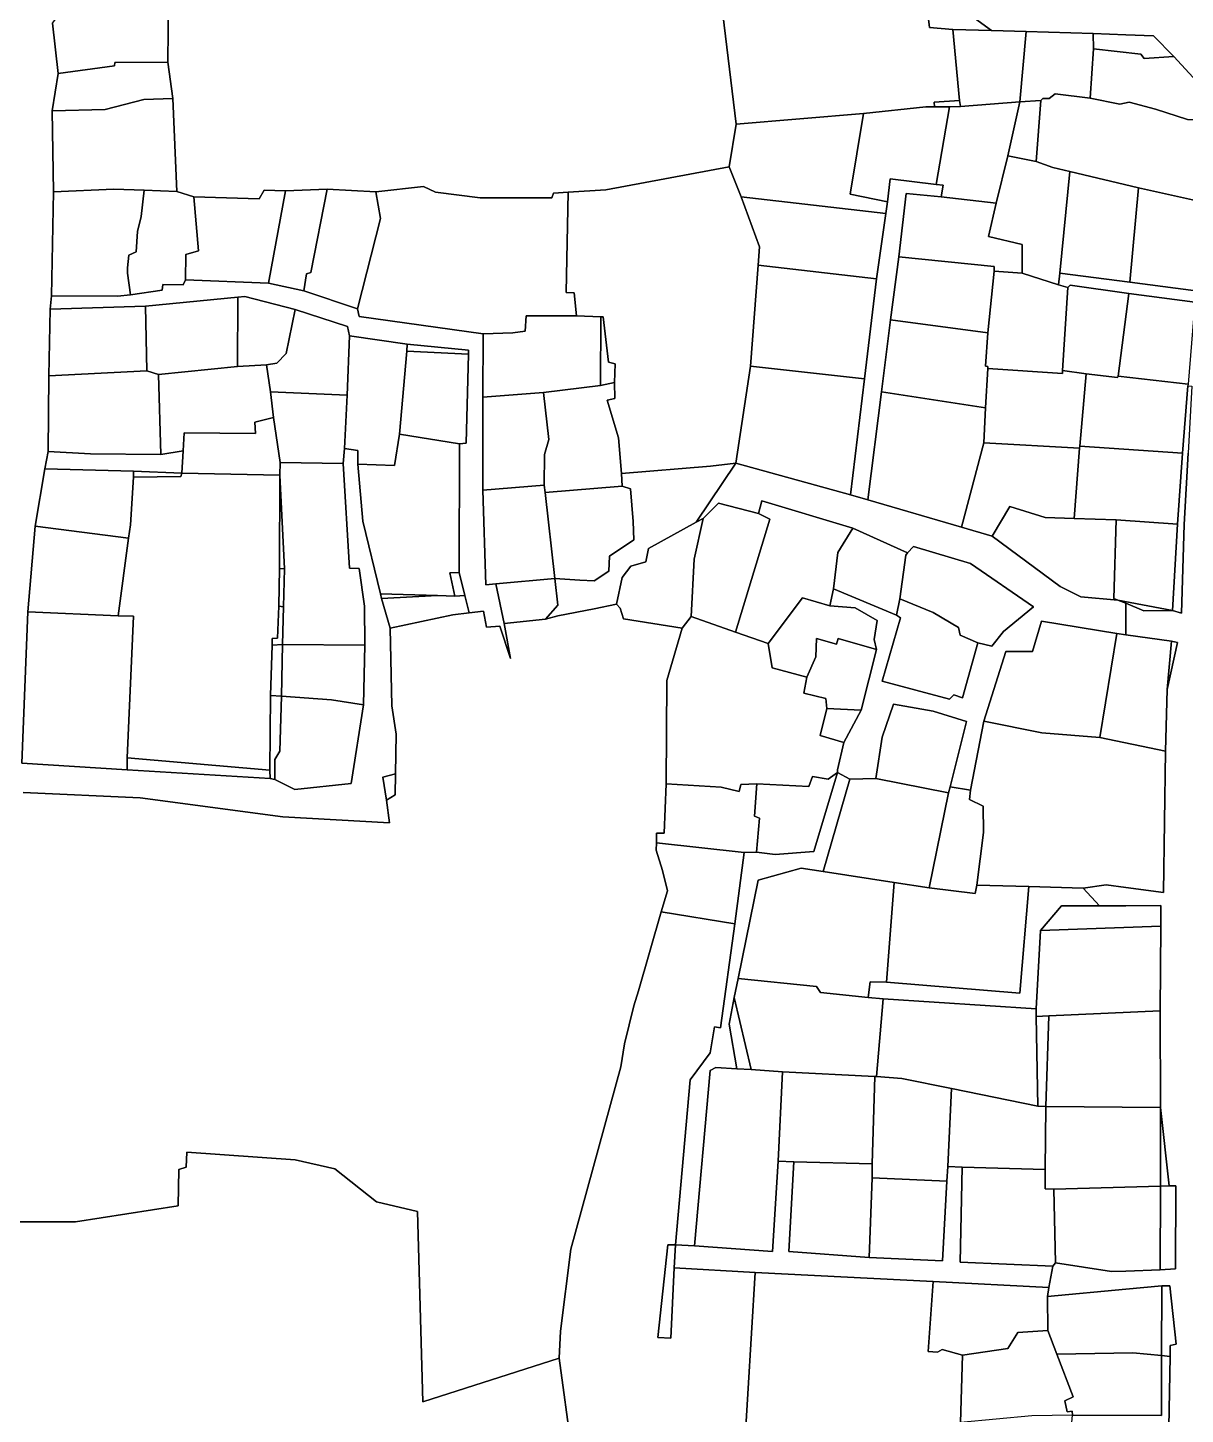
# Model space of a CAD drawing. Header units: feet. Extents: x -1222 to 199575, y -502 to 454509.
# Drawn here: x -329.7 to -189.6, y 314.8 to 482.6 of the extents above; entities that cross this region are included whole.
import ezdxf

# ---------------------------------------------------------------- set-up
doc = ezdxf.new("R2010")
doc.units = ezdxf.units.FT
doc.header["$MEASUREMENT"] = 0
doc.layers.add('지적', color=7, linetype='CONTINUOUS')

msp = doc.modelspace()

# ---------------------------------------------------------------- linework, layer by layer
at = {"layer": '지적', "color": 20}
for points in [[(-246.72, 493.59), (-244, 470.91), (-244.83, 465.74), (-259.76, 462.97), (-264.32, 462.67), (-266.1, 462.55), (-266.29, 461.99), (-274.99, 462), (-280.37, 462.67), (-281.85, 463.36), (-287.61, 462.73), (-293.48, 463.05), (-298.52, 462.83), (-301.1, 462.92), (-301.71, 461.89), (-309.62, 462.12), (-311.7, 462.74), (-312.16, 474.01), (-312.78, 478.42), (-312.69, 486.21)], [(-186.68, 486.42), (-186.35, 481.55), (-186.27, 479.39), (-185.65, 473.22), (-187.33, 475.07), (-191.03, 479.08), (-193.49, 481.59), (-196.86, 481.73), (-200.81, 481.89), (-208.89, 482.1), (-213.1, 482.23), (-221.78, 488.56)], [(-326.74, 483.11), (-326.06, 477.03), (-326.76, 472.52), (-326.62, 462.7), (-326.85, 450.12), (-326.99, 448.54), (-327.16, 440.46), (-327.24, 431.31), (-327.67, 429.2), (-328.83, 422.25), (-329.7, 411.89), (-330.43, 393.6)], [(-330.43, 393.6), (-317.7, 392.8), (-300.39, 391.73), (-299.83, 391.63), (-297.4, 390.41), (-290.6, 391.12), (-289.11, 400.67), (-288.92, 407.89), (-288.96, 412.58), (-289.62, 417.16), (-290.78, 417.19), (-291.57, 429.87), (-291.57, 429.87), (-291.38, 431.65), (-289.76, 431.42), (-289.76, 429.77), (-289.18, 422.87), (-287.05, 414.08), (-286.9, 413.5), (-285.86, 409.91), (-285.68, 400.55), (-285.14, 397.09), (-285.23, 392.3), (-286.76, 391.9), (-286.31, 389.13), (-285.93, 386.39), (-298.85, 387.1), (-316.12, 389.39), (-330.26, 390.03)], [(-191.62, 313.27), (-191.49, 321.83), (-191.49, 323.13), (-190.76, 323.31), (-191.52, 330.37), (-192.5, 330.35), (-196.86, 329.95), (-206.31, 329.09), (-206.31, 329.09), (-206.17, 330.17), (-205.66, 332.76), (-205.36, 333.16), (-198.59, 332.09), (-196.86, 332.15), (-192.68, 332.3), (-190.82, 332.42), (-190.8, 342.45), (-191.61, 342.44), (-192.64, 351.92), (-192.68, 363.62), (-192.61, 373.88), (-192.61, 376.36), (-196.86, 376.34), (-200.03, 376.32), (-202, 378.46), (-199.21, 378.86), (-196.86, 378.55), (-192.3, 377.96), (-192.06, 395.06), (-191.83, 402.49), (-190.6, 408.2), (-191.31, 408.36), (-196.86, 409.13), (-196.86, 412.94), (-194.66, 412.02), (-191.2, 412.05), (-190.09, 411.75), (-189.79, 422.46), (-189.3, 431.1)], [(-330.26, 390.03), (-316.12, 389.39), (-298.85, 387.1), (-285.93, 386.39), (-286.31, 389.13), (-285.25, 389.77), (-285.23, 392.3), (-285.14, 397.09), (-285.68, 400.55), (-285.86, 409.91), (-278.29, 411.53), (-276.29, 411.78), (-274.57, 411.98), (-274.22, 410.05), (-272.61, 410.18), (-271.32, 406.24), (-272.06, 410.49), (-267.05, 411.03), (-265.57, 411.42), (-261.16, 412.27), (-258.49, 412.82), (-258.49, 412.82), (-258.02, 412.33), (-257.61, 411.05), (-250.52, 409.92), (-252.39, 403.61), (-252.46, 391.11), (-252.72, 385.11), (-253.63, 385.13), (-253.63, 383.96), (-253.69, 383.06), (-252.91, 380.61), (-252.31, 378.14), (-253.09, 375.6), (-255.8, 366.06), (-256.36, 364.24), (-257.5, 359.62), (-257.94, 356.86), (-264.01, 334.8), (-265.26, 324.89), (-265.4, 321.61), (-281.93, 316.32), (-282.55, 339.35), (-287.52, 340.53), (-292.56, 344.5), (-297.37, 345.6), (-310.46, 346.53), (-310.57, 344.71), (-311.43, 344.44), (-311.5, 340.05), (-323.94, 338.12), (-332.1, 338.1)], [(-332.1, 338.1), (-323.94, 338.12), (-311.5, 340.05), (-311.43, 344.44), (-310.57, 344.71), (-310.46, 346.53), (-297.37, 345.6), (-292.56, 344.5), (-287.52, 340.53), (-282.55, 339.35), (-281.93, 316.32), (-265.4, 321.61), (-263.94, 310.62)]]:
    msp.add_lwpolyline(points, dxfattribs=at)
for points in [[(-246.72, 493.59), (-223.29, 487.71), (-221.1, 486.61), (-220.62, 482.62), (-217.77, 482.37), (-216.98, 473.76), (-220.02, 473.55), (-219.98, 473.01), (-221.06, 473), (-228.6, 472.21), (-244, 470.91), (-246.72, 493.59)], [(-311.75, 488.26), (-311.53, 486.46), (-312.69, 486.21), (-312.78, 478.42), (-319.18, 478.37), (-319.21, 477.95), (-326.06, 477.03), (-326.74, 483.11), (-323.9, 486.87), (-317.92, 487.47), (-311.75, 488.26)], [(-221.78, 488.56), (-213.1, 482.23), (-217.77, 482.37), (-220.62, 482.62), (-221.1, 486.61), (-221.22, 487.2), (-221.78, 488.56)], [(-217.77, 482.37), (-213.1, 482.23), (-208.89, 482.1), (-209.68, 473.62), (-216.85, 473.03), (-216.98, 473.76), (-217.77, 482.37)], [(-208.89, 482.1), (-200.81, 481.89), (-200.76, 480.04), (-201.16, 474.06), (-205.4, 474.58), (-206.1, 474.01), (-206.9, 474.03), (-207.12, 473.78), (-209.68, 473.62), (-208.89, 482.1)], [(-200.81, 481.89), (-196.86, 481.73), (-193.49, 481.59), (-191.03, 479.08), (-194.61, 478.84), (-195.03, 479.38), (-200.76, 480.04), (-200.81, 481.89)], [(-191.03, 479.08), (-187.33, 475.07), (-187.44, 471.37), (-189.39, 471.48), (-193.26, 472.74), (-196.43, 473.55), (-197.57, 473.31), (-201.16, 474.06), (-200.76, 480.04), (-195.03, 479.38), (-194.61, 478.84), (-191.03, 479.08)], [(-326.06, 477.03), (-319.21, 477.95), (-319.18, 478.37), (-312.78, 478.42), (-312.16, 474.01), (-315.66, 473.89), (-320.36, 472.7), (-326.76, 472.52), (-326.06, 477.03)], [(-326.76, 472.52), (-320.36, 472.7), (-315.66, 473.89), (-312.16, 474.01), (-311.7, 462.74), (-315.65, 462.91), (-319.32, 463.06), (-326.62, 462.7), (-326.76, 472.52)], [(-216.85, 473.03), (-218.16, 472.99), (-219.98, 473.01), (-220.02, 473.55), (-216.98, 473.76), (-216.85, 473.03)], [(-209.68, 473.62), (-211.12, 467.08), (-212.53, 461.34), (-219.17, 462.1), (-218.96, 463.53), (-219.81, 463.6), (-218.16, 472.99), (-216.85, 473.03), (-209.68, 473.62)], [(-209.68, 473.62), (-207.12, 473.78), (-207.68, 466.38), (-211.12, 467.08), (-209.68, 473.62)], [(-201.16, 474.06), (-197.57, 473.31), (-196.43, 473.55), (-193.26, 472.74), (-189.39, 471.48), (-187.44, 471.37), (-187.7, 461.5), (-195.29, 463.22), (-203.61, 465.18), (-205.69, 465.66), (-207.68, 466.38), (-207.12, 473.78), (-206.9, 474.03), (-206.1, 474.01), (-205.4, 474.58), (-201.16, 474.06)], [(-228.6, 472.21), (-230.21, 462.42), (-225.68, 461.51), (-225.9, 460.11), (-243.4, 462.11), (-244.83, 465.74), (-244, 470.91), (-228.6, 472.21)], [(-219.98, 473.01), (-218.16, 472.99), (-219.81, 463.6), (-225.35, 464.29), (-225.68, 461.51), (-230.21, 462.42), (-228.6, 472.21), (-221.06, 473), (-219.98, 473.01)], [(-207.68, 466.38), (-205.69, 465.66), (-203.61, 465.18), (-204.84, 452.89), (-204.98, 451.47), (-209.39, 452.86), (-209.39, 456.34), (-213.45, 457.31), (-212.53, 461.34), (-211.12, 467.08), (-207.68, 466.38)], [(-244.83, 465.74), (-243.4, 462.11), (-241.18, 456.06), (-241.33, 453.84), (-242.28, 441.64), (-244.05, 429.9), (-247.09, 429.51), (-257.89, 428.66), (-258.23, 432.94), (-259.6, 437.52), (-258.66, 437.73), (-258.71, 439.65), (-258.63, 441.9), (-259.44, 442.11), (-260.11, 447.6), (-260.37, 447.61), (-263.33, 447.73), (-263.6, 450.49), (-264.57, 450.53), (-264.32, 462.67), (-259.76, 462.97), (-244.83, 465.74)], [(-203.61, 465.18), (-195.29, 463.22), (-196.36, 451.79), (-204.84, 452.89), (-203.61, 465.18)], [(-326.62, 462.7), (-319.32, 463.06), (-315.65, 462.91), (-315.99, 459.72), (-316.43, 457.91), (-316.59, 455.45), (-317.5, 455.06), (-317.66, 453.54), (-317.65, 452.87), (-317.27, 450.27), (-318.88, 450.08), (-326.85, 450.12), (-326.62, 462.7)], [(-298.52, 462.83), (-293.48, 463.05), (-295.47, 452.96), (-295.97, 452.78), (-296.31, 450.74), (-300.58, 451.66), (-298.52, 462.83)], [(-287.61, 462.73), (-287.02, 459.51), (-289.8, 448.58), (-296.31, 450.74), (-295.97, 452.78), (-295.47, 452.96), (-293.48, 463.05), (-287.61, 462.73)], [(-287.61, 462.73), (-281.85, 463.36), (-280.37, 462.67), (-274.99, 462), (-266.29, 461.99), (-266.1, 462.55), (-264.32, 462.67), (-264.57, 450.53), (-263.6, 450.49), (-263.33, 447.73), (-269.39, 447.71), (-269.51, 445.85), (-271.03, 445.66), (-274.61, 445.52), (-289.6, 447.63), (-289.8, 448.58), (-287.02, 459.51), (-287.61, 462.73)], [(-219.81, 463.6), (-218.96, 463.53), (-219.17, 462.1), (-223.42, 462.53), (-224.31, 454.84), (-225.31, 447.23), (-226.4, 438.51), (-228.05, 425.46), (-230.16, 426.05), (-228.46, 440.11), (-227.03, 452.18), (-225.9, 460.11), (-225.68, 461.51), (-225.35, 464.29), (-219.81, 463.6)], [(-195.29, 463.22), (-187.7, 461.5), (-188.38, 450.76), (-196.36, 451.79), (-195.29, 463.22)], [(-311.7, 462.74), (-309.62, 462.12), (-309.04, 455.58), (-310.6, 455.14), (-310.62, 452.09), (-310.93, 451.46), (-313.36, 451.5), (-313.45, 450.83), (-317.27, 450.27), (-317.65, 452.87), (-317.66, 453.54), (-317.5, 455.06), (-316.59, 455.45), (-316.43, 457.91), (-315.99, 459.72), (-315.65, 462.91), (-311.7, 462.74)], [(-309.62, 462.12), (-301.71, 461.89), (-301.1, 462.92), (-298.52, 462.83), (-300.58, 451.66), (-310.62, 452.09), (-310.6, 455.14), (-309.04, 455.58), (-309.62, 462.12)], [(-225.9, 460.11), (-227.03, 452.18), (-241.33, 453.84), (-241.18, 456.06), (-243.4, 462.11), (-225.9, 460.11)], [(-219.17, 462.1), (-212.53, 461.34), (-213.45, 457.31), (-209.39, 456.34), (-209.39, 452.86), (-212.78, 453.12), (-212.77, 453.67), (-224.31, 454.84), (-223.42, 462.53), (-219.17, 462.1)], [(-224.31, 454.84), (-212.77, 453.67), (-212.78, 453.12), (-213.53, 445.68), (-225.31, 447.23), (-224.31, 454.84)], [(-241.33, 453.84), (-227.03, 452.18), (-228.46, 440.11), (-242.28, 441.64), (-241.33, 453.84)], [(-212.78, 453.12), (-209.39, 452.86), (-204.98, 451.47), (-203.86, 451.14), (-204.49, 441.1), (-204.52, 440.76), (-213.54, 441.34), (-213.55, 441.6), (-213.84, 441.64), (-213.53, 445.68), (-212.78, 453.12)], [(-310.62, 452.09), (-300.58, 451.66), (-296.31, 450.74), (-289.8, 448.58), (-289.6, 447.63), (-274.61, 445.52), (-274.67, 437.88), (-274.65, 426.64), (-274.3, 415.19), (-273.09, 415.29), (-272.06, 410.49), (-271.32, 406.24), (-272.61, 410.18), (-274.22, 410.05), (-274.57, 411.98), (-276.29, 411.78), (-276.83, 413.87), (-277.51, 416.67), (-277.49, 432.25), (-276.67, 432.31), (-276.4, 443.09), (-276.37, 443.56), (-283.81, 444.27), (-290.77, 445.29), (-291.04, 446.42), (-297.36, 448.47), (-303.44, 450.04), (-304.28, 449.97), (-315.48, 448.88), (-326.99, 448.54), (-326.85, 450.12), (-318.88, 450.08), (-317.27, 450.27), (-313.45, 450.83), (-313.36, 451.5), (-310.93, 451.46), (-310.62, 452.09)], [(-204.84, 452.89), (-196.36, 451.79), (-188.38, 450.76), (-188.49, 449.39), (-196.47, 450.43), (-203.57, 451.41), (-203.86, 451.14), (-204.98, 451.47), (-204.84, 452.89)], [(-196.47, 450.43), (-197.78, 440.43), (-197.83, 440.27), (-201.64, 440.69), (-204.49, 441.1), (-203.86, 451.14), (-203.57, 451.41), (-196.47, 450.43)], [(-304.28, 449.97), (-304.33, 441.57), (-313.9, 440.61), (-315.31, 441.05), (-315.48, 448.88), (-304.28, 449.97)], [(-297.36, 448.47), (-298.46, 443.15), (-299.59, 442.01), (-300.82, 441.77), (-304.33, 441.57), (-304.28, 449.97), (-303.44, 450.04), (-297.36, 448.47)], [(-188.49, 449.39), (-189.31, 439.43), (-197.78, 440.43), (-196.47, 450.43), (-188.49, 449.39)], [(-315.48, 448.88), (-315.31, 441.05), (-327.16, 440.46), (-326.99, 448.54), (-315.48, 448.88)], [(-290.77, 445.29), (-291.05, 438.13), (-300.34, 438.54), (-300.82, 441.77), (-299.59, 442.01), (-298.46, 443.15), (-297.36, 448.47), (-291.04, 446.42), (-290.77, 445.29)], [(-263.33, 447.73), (-260.37, 447.61), (-260.41, 439.3), (-267.32, 438.46), (-274.67, 437.88), (-274.61, 445.52), (-271.03, 445.66), (-269.51, 445.85), (-269.39, 447.71), (-263.33, 447.73)], [(-258.71, 439.65), (-260.41, 439.3), (-260.37, 447.61), (-260.11, 447.6), (-259.44, 442.11), (-258.63, 441.9), (-258.71, 439.65)], [(-213.53, 445.68), (-213.84, 441.64), (-213.55, 441.6), (-213.54, 441.34), (-213.81, 436.58), (-226.4, 438.51), (-225.31, 447.23), (-213.53, 445.68)], [(-283.81, 444.27), (-283.83, 443.43), (-284.73, 433.42), (-285.35, 429.6), (-289.76, 429.77), (-289.76, 431.42), (-291.38, 431.65), (-291.05, 438.13), (-290.77, 445.29), (-283.81, 444.27)], [(-283.83, 443.43), (-276.4, 443.09), (-276.67, 432.31), (-277.49, 432.25), (-284.73, 433.42), (-283.83, 443.43)], [(-283.81, 444.27), (-276.37, 443.56), (-276.4, 443.09), (-283.83, 443.43), (-283.81, 444.27)], [(-300.82, 441.77), (-300.34, 438.54), (-299.98, 435.41), (-302.24, 434.86), (-302.18, 433.49), (-310.79, 433.55), (-310.9, 431.4), (-313.62, 430.93), (-313.9, 440.61), (-304.33, 441.57), (-300.82, 441.77)], [(-228.46, 440.11), (-230.16, 426.05), (-244.05, 429.9), (-242.28, 441.64), (-228.46, 440.11)], [(-204.49, 441.1), (-201.64, 440.69), (-202.4, 431.93), (-202.44, 431.7), (-214.03, 432.37), (-213.81, 436.58), (-213.54, 441.34), (-204.52, 440.76), (-204.49, 441.1)], [(-315.31, 441.05), (-313.9, 440.61), (-313.62, 430.93), (-322.11, 431.01), (-327.24, 431.31), (-327.16, 440.46), (-315.31, 441.05)], [(-258.71, 439.65), (-258.66, 437.73), (-259.6, 437.52), (-258.23, 432.94), (-257.89, 428.66), (-257.8, 427.12), (-267.11, 426.35), (-267.21, 427.25), (-267.19, 430.95), (-266.65, 432.77), (-267.32, 438.46), (-260.41, 439.3), (-258.71, 439.65)], [(-197.78, 440.43), (-189.31, 439.43), (-189.33, 439.24), (-189.97, 431.12), (-202.4, 431.93), (-201.64, 440.69), (-197.83, 440.27), (-197.78, 440.43)], [(-291.05, 438.13), (-291.38, 431.65), (-291.57, 429.87), (-299.16, 429.97), (-299.98, 435.41), (-300.34, 438.54), (-291.05, 438.13)], [(-267.32, 438.46), (-266.65, 432.77), (-267.19, 430.95), (-267.21, 427.25), (-274.65, 426.64), (-274.67, 437.88), (-267.32, 438.46)], [(-226.4, 438.51), (-213.81, 436.58), (-214.03, 432.37), (-216.73, 422.13), (-228.05, 425.46), (-226.4, 438.51)], [(-188.87, 439.21), (-189.3, 431.1), (-189.79, 422.46), (-190.09, 411.75), (-191.2, 412.05), (-190.59, 422.52), (-189.97, 431.12), (-189.33, 439.24), (-188.87, 439.21)], [(-299.98, 435.41), (-299.16, 429.97), (-299.22, 428.44), (-311.07, 428.7), (-310.9, 431.4), (-310.79, 433.55), (-302.18, 433.49), (-302.24, 434.86), (-299.98, 435.41)], [(-277.49, 432.25), (-277.51, 416.67), (-278.64, 416.61), (-278.03, 413.8), (-280.14, 413.87), (-287.05, 414.08), (-289.18, 422.87), (-289.76, 429.77), (-285.35, 429.6), (-284.73, 433.42), (-277.49, 432.25)], [(-310.9, 431.4), (-311.07, 428.7), (-316.91, 428.94), (-327.67, 429.2), (-327.24, 431.31), (-322.11, 431.01), (-313.62, 430.93), (-310.9, 431.4)], [(-214.03, 432.37), (-202.44, 431.7), (-203.11, 423.18), (-206.6, 423.33), (-210.89, 424.63), (-213.02, 421.04), (-216.73, 422.13), (-214.03, 432.37)], [(-202.4, 431.93), (-189.97, 431.12), (-190.59, 422.52), (-198.03, 423.02), (-203.11, 423.18), (-202.44, 431.7), (-202.4, 431.93)], [(-291.57, 429.87), (-290.78, 417.19), (-289.62, 417.16), (-288.96, 412.58), (-288.92, 407.89), (-298.9, 407.94), (-298.78, 412.53), (-298.66, 417.12), (-299.22, 428.44), (-299.16, 429.97), (-291.57, 429.87)], [(-244.05, 429.9), (-248.83, 422.74), (-254.59, 419.57), (-254.91, 417.95), (-256.76, 417.44), (-257.78, 416.04), (-258.49, 412.82), (-261.16, 412.27), (-265.57, 411.42), (-267.05, 411.03), (-265.56, 412.71), (-265.95, 415.94), (-262.93, 415.73), (-261.17, 415.65), (-259.42, 416.83), (-259.34, 418.64), (-256.39, 420.62), (-256.47, 422.83), (-256.77, 426.77), (-257.8, 427.12), (-257.89, 428.66), (-247.09, 429.51), (-244.05, 429.9)], [(-240.87, 425.34), (-241.29, 423.82), (-246.15, 425.06), (-247.98, 423.21), (-248.83, 422.74), (-244.05, 429.9), (-230.16, 426.05), (-228.05, 425.46), (-216.73, 422.13), (-213.02, 421.04), (-204.77, 414.99), (-202.28, 413.71), (-197.79, 413.32), (-196.86, 412.94), (-196.86, 409.13), (-197.92, 409.28), (-207.03, 410.77), (-208.15, 407.1), (-211.35, 407.12), (-214.01, 398.67), (-215.62, 390.34), (-218.09, 390.72), (-216.12, 398.62), (-220.16, 399.88), (-224.97, 400.72), (-226.34, 396.76), (-227.1, 391.76), (-230.23, 391.65), (-231.75, 392.48), (-231.74, 392.8), (-230.97, 396.11), (-228.86, 400), (-227.01, 407.33), (-227.29, 408.54), (-226.95, 410.87), (-229.61, 412.4), (-232.68, 412.64), (-232.23, 414.7), (-224.6, 411.51), (-224.11, 411.16), (-226.31, 403.53), (-218.2, 401.32), (-217.65, 401.86), (-216.62, 401.51), (-214.76, 408.14), (-213.07, 407.77), (-211.64, 409.54), (-208.02, 412.53), (-215.65, 417.75), (-222.55, 419.8), (-223.25, 419.05), (-229.87, 422.03), (-240.87, 425.34)], [(-327.67, 429.2), (-316.91, 428.94), (-316.92, 428.19), (-317.27, 422.44), (-317.53, 420.8), (-328.83, 422.25), (-327.67, 429.2)], [(-311.07, 428.7), (-299.22, 428.44), (-299.24, 417.14), (-299.34, 412.59), (-299.48, 408.72), (-300.13, 408.67), (-300.15, 407.87), (-300.35, 401.8), (-300.41, 392.73), (-317.68, 394.24), (-316.91, 411.37), (-318.8, 411.43), (-317.53, 420.8), (-317.27, 422.44), (-316.92, 428.19), (-311.18, 428.27), (-311.07, 428.7)], [(-316.91, 428.94), (-311.07, 428.7), (-311.18, 428.27), (-316.92, 428.19), (-316.91, 428.94)], [(-299.22, 428.44), (-298.66, 417.12), (-299.24, 417.14), (-299.22, 428.44)], [(-267.21, 427.25), (-267.11, 426.35), (-265.95, 415.94), (-273.09, 415.29), (-274.3, 415.19), (-274.65, 426.64), (-267.21, 427.25)], [(-256.77, 426.77), (-256.47, 422.83), (-256.39, 420.62), (-259.34, 418.64), (-259.42, 416.83), (-261.17, 415.65), (-262.93, 415.73), (-265.95, 415.94), (-267.11, 426.35), (-257.8, 427.12), (-256.77, 426.77)], [(-241.29, 423.82), (-239.91, 423.1), (-244.09, 409.46), (-249.44, 411.35), (-249.06, 418.26), (-247.98, 423.21), (-246.15, 425.06), (-241.29, 423.82)], [(-240.87, 425.34), (-229.87, 422.03), (-231.7, 419.09), (-232.23, 414.7), (-232.68, 412.64), (-235.95, 413.6), (-240.11, 408.07), (-244.09, 409.46), (-239.91, 423.1), (-241.29, 423.82), (-240.87, 425.34)], [(-203.11, 423.18), (-198.03, 423.02), (-198.3, 413.53), (-197.79, 413.32), (-202.28, 413.71), (-204.77, 414.99), (-213.02, 421.04), (-210.89, 424.63), (-206.6, 423.33), (-203.11, 423.18)], [(-248.83, 422.74), (-247.98, 423.21), (-249.06, 418.26), (-249.44, 411.35), (-250.52, 409.92), (-257.61, 411.05), (-258.02, 412.33), (-258.49, 412.82), (-257.78, 416.04), (-256.76, 417.44), (-254.91, 417.95), (-254.59, 419.57), (-248.83, 422.74)], [(-198.03, 423.02), (-190.59, 422.52), (-191.2, 412.05), (-197.79, 413.32), (-198.3, 413.53), (-198.03, 423.02)], [(-328.83, 422.25), (-317.53, 420.8), (-318.8, 411.43), (-329.7, 411.89), (-328.83, 422.25)], [(-229.87, 422.03), (-223.25, 419.05), (-223.46, 418.77), (-224.21, 413.48), (-224.6, 411.51), (-232.23, 414.7), (-231.7, 419.09), (-229.87, 422.03)], [(-222.55, 419.8), (-215.65, 417.75), (-208.02, 412.53), (-211.64, 409.54), (-213.07, 407.77), (-214.76, 408.14), (-216.87, 409.08), (-217.1, 409.99), (-220.14, 411.82), (-224.21, 413.48), (-223.46, 418.77), (-223.25, 419.05), (-222.55, 419.8)], [(-299.24, 417.14), (-298.66, 417.12), (-298.78, 412.53), (-299.34, 412.59), (-299.24, 417.14)], [(-276.83, 413.87), (-278.03, 413.8), (-278.64, 416.61), (-277.51, 416.67), (-276.83, 413.87)], [(-265.95, 415.94), (-265.56, 412.71), (-267.05, 411.03), (-272.06, 410.49), (-273.09, 415.29), (-265.95, 415.94)], [(-287.05, 414.08), (-280.14, 413.87), (-286.9, 413.5), (-287.05, 414.08)], [(-276.83, 413.87), (-276.29, 411.78), (-278.29, 411.53), (-285.86, 409.91), (-286.9, 413.5), (-280.14, 413.87), (-278.03, 413.8), (-276.83, 413.87)], [(-232.68, 412.64), (-229.61, 412.4), (-226.95, 410.87), (-227.29, 408.54), (-227.01, 407.33), (-231.67, 408.68), (-231.86, 408), (-234.28, 408.66), (-234.34, 406.45), (-235.44, 404), (-239.65, 405.12), (-240.11, 408.07), (-235.95, 413.6), (-232.68, 412.64)], [(-224.6, 411.51), (-224.21, 413.48), (-220.14, 411.82), (-217.1, 409.99), (-216.87, 409.08), (-214.76, 408.14), (-216.62, 401.51), (-217.65, 401.86), (-218.2, 401.32), (-226.31, 403.53), (-224.11, 411.16), (-224.6, 411.51)], [(-196.86, 412.94), (-197.79, 413.32), (-191.2, 412.05), (-194.66, 412.02), (-196.86, 412.94)], [(-318.8, 411.43), (-316.91, 411.37), (-317.68, 394.24), (-317.7, 392.8), (-330.43, 393.6), (-329.7, 411.89), (-318.8, 411.43)], [(-298.78, 412.53), (-298.9, 407.94), (-300.15, 407.87), (-300.13, 408.67), (-299.48, 408.72), (-299.34, 412.59), (-298.78, 412.53)], [(-249.44, 411.35), (-244.09, 409.46), (-240.11, 408.07), (-239.65, 405.12), (-235.44, 404), (-235.8, 402.08), (-233.15, 401.43), (-233.03, 400.21), (-233.83, 396.95), (-230.97, 396.11), (-231.74, 392.8), (-231.75, 392.48), (-232.86, 391.65), (-234.75, 391.98), (-235.22, 390.76), (-241.49, 391.11), (-243.44, 391.01), (-243.64, 390.17), (-245.82, 390.69), (-252.46, 391.11), (-252.39, 403.61), (-250.52, 409.92), (-249.44, 411.35)], [(-214.01, 398.67), (-211.35, 407.12), (-208.15, 407.1), (-207.03, 410.77), (-197.92, 409.28), (-200, 396.72), (-207.01, 397.26), (-214.01, 398.67)], [(-300.15, 407.87), (-298.9, 407.94), (-299.02, 401.71), (-300.35, 401.8), (-300.15, 407.87)], [(-288.92, 407.89), (-289.11, 400.67), (-292.96, 401.24), (-299.02, 401.71), (-298.9, 407.94), (-288.92, 407.89)], [(-227.01, 407.33), (-228.86, 400), (-233.03, 400.21), (-233.15, 401.43), (-235.8, 402.08), (-235.44, 404), (-234.34, 406.45), (-234.28, 408.66), (-231.86, 408), (-231.67, 408.68), (-227.01, 407.33)], [(-197.92, 409.28), (-196.86, 409.13), (-191.31, 408.36), (-191.83, 402.49), (-192.06, 395.06), (-200, 396.72), (-197.92, 409.28)], [(-191.83, 402.49), (-191.31, 408.36), (-190.6, 408.2), (-191.83, 402.49)], [(-299.02, 401.71), (-299.2, 395.05), (-299.83, 394.05), (-299.83, 391.63), (-300.39, 391.73), (-300.41, 392.73), (-300.35, 401.8), (-299.02, 401.71)], [(-299.02, 401.71), (-292.96, 401.24), (-289.11, 400.67), (-290.6, 391.12), (-297.4, 390.41), (-299.83, 391.63), (-299.83, 394.05), (-299.2, 395.05), (-299.02, 401.71)], [(-233.03, 400.21), (-228.86, 400), (-230.97, 396.11), (-233.83, 396.95), (-233.03, 400.21)], [(-227.1, 391.76), (-226.34, 396.76), (-224.97, 400.72), (-220.16, 399.88), (-216.12, 398.62), (-218.09, 390.72), (-218.32, 390), (-227.1, 391.76)], [(-200, 396.72), (-192.06, 395.06), (-192.3, 377.96), (-196.86, 378.55), (-199.21, 378.86), (-202, 378.46), (-208.56, 378.66), (-214.86, 378.82), (-214.06, 385.2), (-214.09, 388.38), (-215.74, 389.21), (-215.62, 390.34), (-214.01, 398.67), (-207.01, 397.26), (-200, 396.72)], [(-317.68, 394.24), (-300.41, 392.73), (-300.39, 391.73), (-317.7, 392.8), (-317.68, 394.24)], [(-285.23, 392.3), (-285.25, 389.77), (-286.31, 389.13), (-286.76, 391.9), (-285.23, 392.3)], [(-241.49, 391.11), (-241.79, 387.2), (-241.16, 386.94), (-241.54, 382.81), (-243.03, 382.79), (-253.63, 383.96), (-253.63, 385.13), (-252.72, 385.11), (-252.46, 391.11), (-245.82, 390.69), (-243.64, 390.17), (-243.44, 391.01), (-241.49, 391.11)], [(-231.75, 392.48), (-230.23, 391.65), (-233.47, 380.49), (-236.14, 380.91), (-241.34, 379.44), (-243.77, 367.54), (-244.23, 365.24), (-244.83, 362.01), (-243.93, 356.63), (-246.45, 356.78), (-247.13, 356.41), (-249.05, 335.21), (-251.33, 335.32), (-249.55, 355.28), (-247.14, 358.55), (-246.61, 361.69), (-245.9, 361.58), (-244.15, 374.15), (-243.03, 382.79), (-241.54, 382.81), (-239.26, 382.54), (-234.59, 382.89), (-231.75, 392.48)], [(-241.49, 391.11), (-235.22, 390.76), (-234.75, 391.98), (-232.86, 391.65), (-231.75, 392.48), (-234.59, 382.89), (-239.26, 382.54), (-241.54, 382.81), (-241.16, 386.94), (-241.79, 387.2), (-241.49, 391.11)], [(-230.23, 391.65), (-227.1, 391.76), (-218.32, 390), (-220.65, 378.53), (-224.89, 379.16), (-233.47, 380.49), (-230.23, 391.65)], [(-218.09, 390.72), (-215.62, 390.34), (-215.74, 389.21), (-214.09, 388.38), (-214.06, 385.2), (-214.86, 378.82), (-215.06, 377.82), (-220.65, 378.53), (-218.32, 390), (-218.09, 390.72)], [(-243.03, 382.79), (-244.15, 374.15), (-253.09, 375.6), (-252.31, 378.14), (-252.91, 380.61), (-253.69, 383.06), (-253.63, 383.96), (-243.03, 382.79)], [(-224.89, 379.16), (-225.8, 367.08), (-227.79, 367.13), (-228.03, 365.24), (-233.8, 365.86), (-234.26, 366.57), (-243.77, 367.54), (-241.34, 379.44), (-236.14, 380.91), (-233.47, 380.49), (-224.89, 379.16)], [(-214.86, 378.82), (-208.56, 378.66), (-209.65, 365.77), (-225.8, 367.08), (-224.89, 379.16), (-220.65, 378.53), (-215.06, 377.82), (-214.86, 378.82)], [(-208.56, 378.66), (-202, 378.46), (-200.03, 376.32), (-204.64, 376.35), (-207.17, 373.36), (-207.68, 363.87), (-226.21, 365.08), (-228.03, 365.24), (-227.79, 367.13), (-225.8, 367.08), (-209.65, 365.77), (-208.56, 378.66)], [(-192.61, 373.88), (-207.17, 373.36), (-204.64, 376.35), (-200.03, 376.32), (-196.86, 376.34), (-192.61, 376.36), (-192.61, 373.88)], [(-244.15, 374.15), (-245.9, 361.58), (-246.61, 361.69), (-247.14, 358.55), (-249.55, 355.28), (-251.33, 335.32), (-252.25, 335.33), (-253.49, 324.11), (-251.92, 324.01), (-251.48, 332.54), (-241.69, 331.98), (-243.03, 309.95), (-262.56, 305.11), (-262.09, 310.92), (-263.94, 310.62), (-265.4, 321.61), (-265.26, 324.89), (-264.01, 334.8), (-257.94, 356.86), (-257.5, 359.62), (-256.36, 364.24), (-255.8, 366.06), (-253.09, 375.6), (-244.15, 374.15)], [(-207.17, 373.36), (-192.61, 373.88), (-192.68, 363.62), (-206.15, 363.02), (-207.68, 362.96), (-207.68, 363.87), (-207.17, 373.36)], [(-243.77, 367.54), (-234.26, 366.57), (-233.8, 365.86), (-228.03, 365.24), (-226.21, 365.08), (-227.01, 355.67), (-227.21, 355.68), (-238.4, 356.27), (-242.2, 356.52), (-244.23, 365.24), (-243.77, 367.54)], [(-244.23, 365.24), (-242.2, 356.52), (-243.93, 356.63), (-244.83, 362.01), (-244.23, 365.24)], [(-226.21, 365.08), (-207.68, 363.87), (-207.68, 362.96), (-207.48, 352.09), (-217.92, 354.22), (-223.93, 355.45), (-227.01, 355.67), (-226.21, 365.08)], [(-206.15, 363.02), (-206.54, 352.06), (-207.48, 352.09), (-207.68, 362.96), (-206.15, 363.02)], [(-192.68, 363.62), (-192.64, 351.92), (-206.54, 352.06), (-206.15, 363.02), (-192.68, 363.62)], [(-243.93, 356.63), (-242.2, 356.52), (-238.4, 356.27), (-238.9, 345.43), (-239.58, 334.53), (-249.05, 335.21), (-247.13, 356.41), (-246.45, 356.78), (-243.93, 356.63)], [(-227.21, 355.68), (-227.52, 345.12), (-237.03, 345.36), (-238.9, 345.43), (-238.4, 356.27), (-227.21, 355.68)], [(-227.01, 355.67), (-223.93, 355.45), (-217.92, 354.22), (-218.38, 344.78), (-218.51, 343.01), (-227.55, 343.42), (-227.52, 345.12), (-227.21, 355.68), (-227.01, 355.67)], [(-207.48, 352.09), (-206.54, 352.06), (-206.59, 344.43), (-216.63, 344.7), (-218.38, 344.78), (-217.92, 354.22), (-207.48, 352.09)], [(-192.64, 351.92), (-192.65, 342.4), (-205.55, 342.04), (-206.6, 342.09), (-206.59, 344.43), (-206.54, 352.06), (-192.64, 351.92)], [(-191.61, 342.44), (-192.65, 342.4), (-192.64, 351.92), (-191.61, 342.44)], [(-237.03, 345.36), (-237.61, 334.51), (-227.92, 333.8), (-219.04, 333.39), (-218.51, 343.01), (-218.38, 344.78), (-216.63, 344.7), (-216.89, 333.24), (-205.66, 332.76), (-206.17, 330.17), (-220.17, 330.87), (-241.69, 331.98), (-251.48, 332.54), (-251.33, 335.32), (-249.05, 335.21), (-239.58, 334.53), (-238.9, 345.43), (-237.03, 345.36)], [(-227.52, 345.12), (-227.55, 343.42), (-227.92, 333.8), (-237.61, 334.51), (-237.03, 345.36), (-227.52, 345.12)], [(-216.63, 344.7), (-206.59, 344.43), (-206.6, 342.09), (-205.55, 342.04), (-205.36, 333.16), (-205.66, 332.76), (-216.89, 333.24), (-216.63, 344.7)], [(-227.55, 343.42), (-218.51, 343.01), (-219.04, 333.39), (-227.92, 333.8), (-227.55, 343.42)], [(-192.65, 342.4), (-192.68, 332.3), (-196.86, 332.15), (-198.59, 332.09), (-205.36, 333.16), (-205.55, 342.04), (-192.65, 342.4)], [(-191.61, 342.44), (-190.8, 342.45), (-190.82, 332.42), (-192.68, 332.3), (-192.65, 342.4), (-191.61, 342.44)], [(-251.48, 332.54), (-251.92, 324.01), (-253.49, 324.11), (-252.25, 335.33), (-251.33, 335.32), (-251.48, 332.54)], [(-220.17, 330.87), (-220.78, 322.4), (-219.65, 322.34), (-219.07, 322.64), (-216.61, 321.98), (-216.83, 313.82), (-228.57, 312.72), (-238.78, 310.11), (-243.1, 309.09), (-243.03, 309.95), (-241.69, 331.98), (-220.17, 330.87)], [(-220.17, 330.87), (-206.17, 330.17), (-206.31, 329.09), (-206.29, 324.96), (-209.9, 324.73), (-211.14, 322.78), (-216.61, 321.98), (-219.07, 322.64), (-219.65, 322.34), (-220.78, 322.4), (-220.17, 330.87)], [(-192.5, 330.35), (-192.51, 321.95), (-196.01, 322.25), (-205.2, 322.1), (-206.29, 324.96), (-206.31, 329.09), (-196.86, 329.95), (-192.5, 330.35)], [(-192.5, 330.35), (-191.52, 330.37), (-190.76, 323.31), (-191.49, 323.13), (-191.49, 321.83), (-192.51, 321.95), (-192.5, 330.35)], [(-205.2, 322.1), (-203.22, 316.93), (-204.21, 316.44), (-203.93, 315.13), (-203.33, 315.2), (-203.31, 314.7), (-208.21, 314.64), (-216.83, 313.82), (-216.61, 321.98), (-211.14, 322.78), (-209.9, 324.73), (-206.29, 324.96), (-205.2, 322.1)], [(-192.51, 321.95), (-192.51, 314.66), (-203.31, 314.7), (-203.33, 315.2), (-203.93, 315.13), (-204.21, 316.44), (-203.22, 316.93), (-205.2, 322.1), (-196.01, 322.25), (-192.51, 321.95)], [(-192.51, 321.95), (-191.49, 321.83), (-191.62, 313.27), (-196.86, 313.3), (-200.35, 313.32), (-203.44, 312.88), (-203.31, 314.7), (-192.51, 314.66), (-192.51, 321.95)]]:
    msp.add_lwpolyline(points, close=True, dxfattribs=at)

doc.saveas('drawing.dxf')
